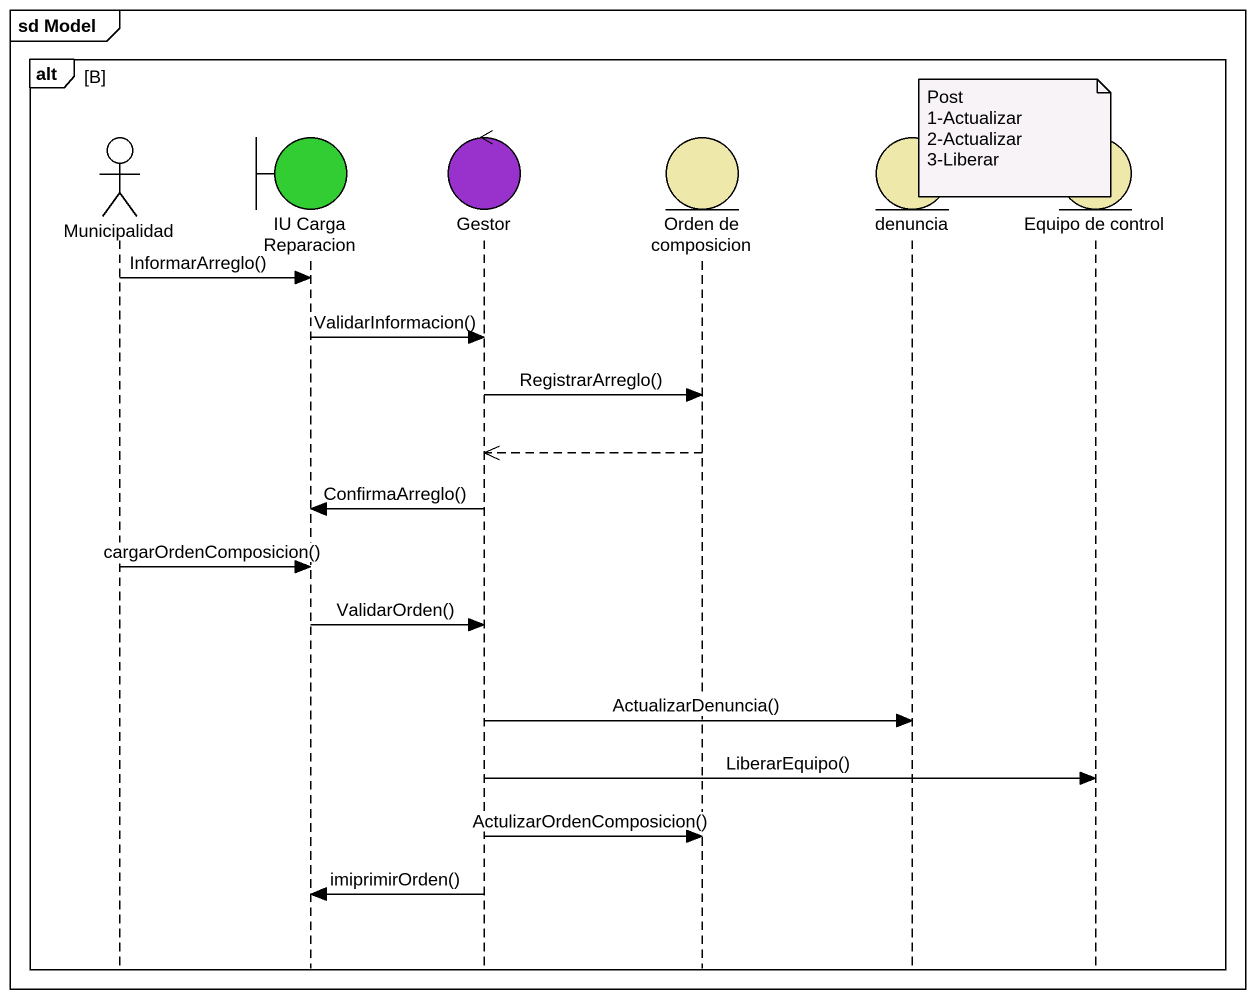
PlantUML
@startuml
mainframe sd Model
hide footbox
actor Municipalidad
boundary "IU Carga Reparacion" as IU_Carga_Reparacion #32CD32
control Gestor #9932CC
entity "Orden de composicion" as Orden_de_composicion #EEE8AA
entity denuncia #EEE8AA
entity "Equipo de control" as Equipo_de_control #EEE8AA

alt B
  note over Equipo_de_control
    Post
    1-Actualizar
    2-Actualizar
    3-Liberar
  end note
  Municipalidad -> IU_Carga_Reparacion : InformarArreglo()
  IU_Carga_Reparacion -> Gestor : ValidarInformacion()
  Gestor -> Orden_de_composicion : RegistrarArreglo()
  Orden_de_composicion -->> Gestor
  Gestor -> IU_Carga_Reparacion : ConfirmaArreglo()
  Municipalidad -> IU_Carga_Reparacion : cargarOrdenComposicion()
  IU_Carga_Reparacion -> Gestor : ValidarOrden()
  Gestor -> denuncia : ActualizarDenuncia()
  Gestor -> Equipo_de_control : LiberarEquipo()
  Gestor -> Orden_de_composicion : ActulizarOrdenComposicion()
  Gestor -> IU_Carga_Reparacion : imiprimirOrden()
end
@enduml
